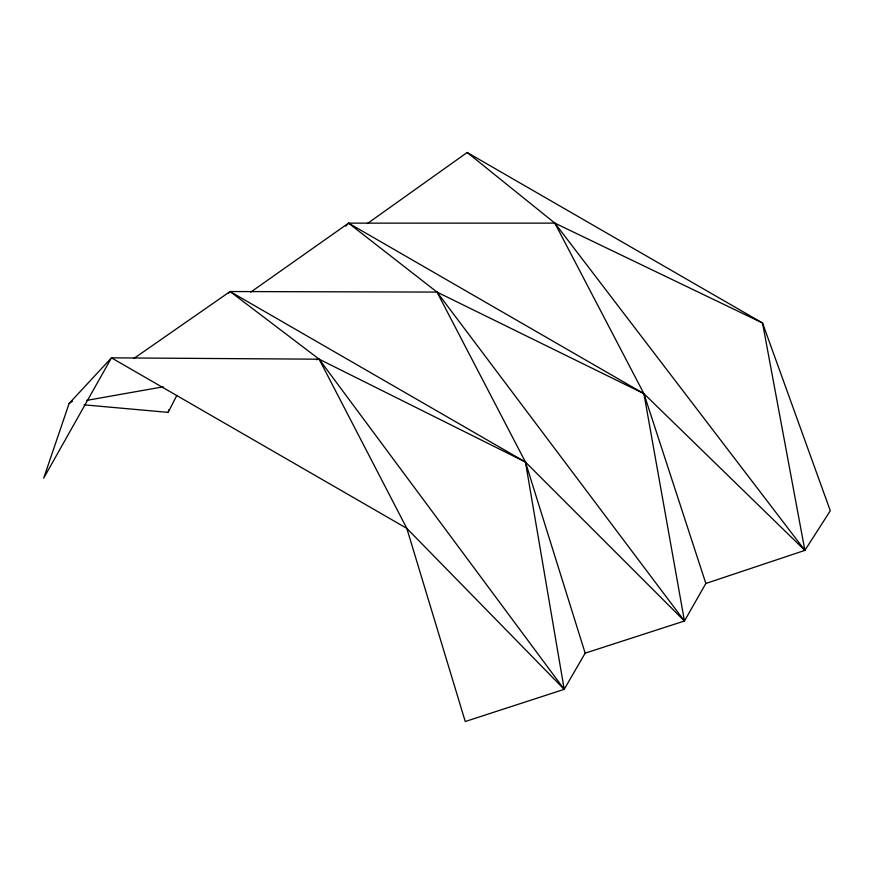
<?xml version="1.0" encoding="UTF-8"?>
<svg xmlns="http://www.w3.org/2000/svg" width="874" height="874" viewBox="0 0 874 874"><rect width="100%" height="100%" fill="white"/><g stroke="black" fill="none" stroke-linecap="round" stroke-linejoin="round"><path stroke-width="1.31" d="M84.046 404.837L168.147 412.375L168.868 409.764M467.186 152.48L554.848 223.121L643.909 393.661L684.451 621.01L585.165 653.14L564.211 689.335L406.814 528.366L111.468 357.848L69.122 403.493L43.7 478.133L111.468 357.848L319.152 359.192L525.449 462.051L684.451 621.01L705.853 583.461L804.878 550.38L830.3 510.766L762.532 322.998L467.186 152.48L367.43 223.515M168.147 412.375L176.821 395.463M228.256 293.522L230.091 291.534L437 292.08L643.909 393.661L804.878 550.38L762.532 322.998L554.848 223.121L348.551 223.143L250.707 292.145M345.787 226.093L348.551 223.143L643.909 393.661L705.853 583.461M69.122 403.493L72.476 401.166M133.962 358.406L230.091 291.534L525.449 462.051L585.165 653.14M348.551 223.143L437 292.08L525.449 462.051L564.211 689.335L465.252 721.52L406.814 528.366L319.152 359.192L230.091 291.534M86.602 400.401L163.22 386.821M316.464 359.673L319.152 359.192L564.211 689.335M554.848 223.121L804.878 550.38M437 292.08L684.451 621.01"/></g></svg>
